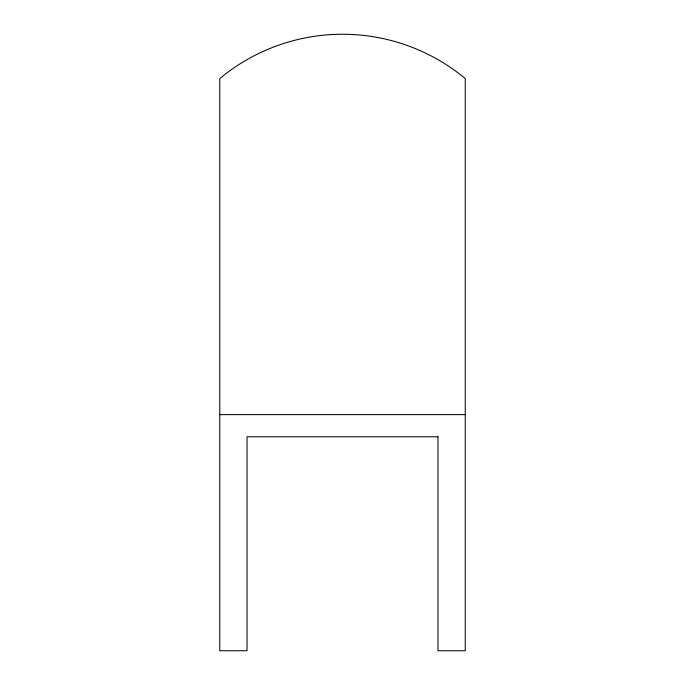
<?xml version="1.0" encoding="UTF-8"?>
<svg xmlns="http://www.w3.org/2000/svg" width="685" height="685" viewBox="0 0 685 685"><rect width="100%" height="100%" fill="white"/><g stroke="black" fill="none" stroke-linecap="round" stroke-linejoin="round"><path stroke-width="1.03" d="M219.748 414.63L465.252 414.63M437.972 436.79L247.028 436.79L247.028 650.75L219.748 650.75L219.748 78.578A192.125 192.125 0 0 1 465.252 78.578L465.252 650.75L437.972 650.75L437.972 436.79"/></g></svg>
